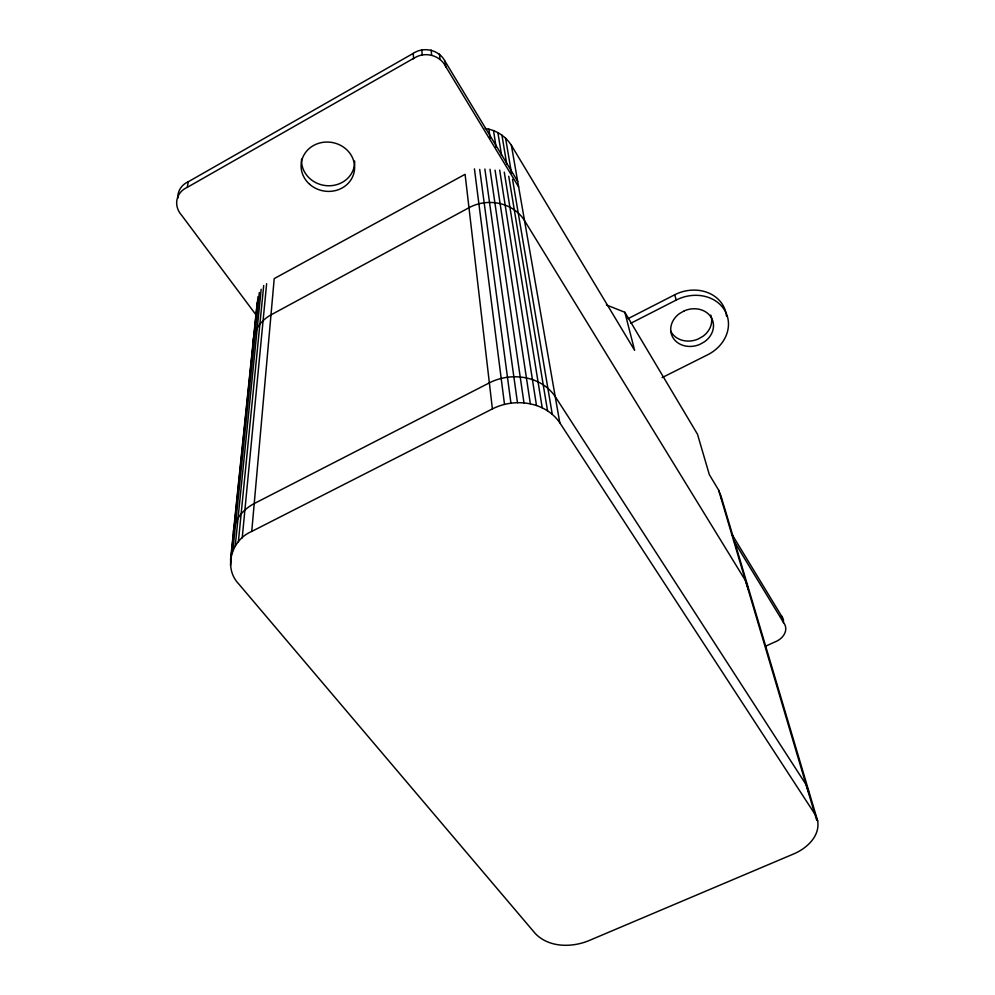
<?xml version="1.0" encoding="UTF-8"?>
<svg xmlns="http://www.w3.org/2000/svg" width="995" height="995" viewBox="0 0 995 995"><rect width="100%" height="100%" fill="white"/><g stroke="black" fill="none" stroke-linecap="round" stroke-linejoin="round"><path stroke-width="1.49" d="M251.747 531.429L274.21 278.612L465.088 174.312L492.388 408.908L251.747 531.429C231.686 539.775 222.967 567.461 238.713 583.941L535.273 933.521C548.817 947.638 571.329 947.7 588.443 940.835L793.587 853.971C806.497 848.598 820.29 836.223 817.641 820.825L734.845 542.511M242.22 537.872L266.635 283.687M238.377 541.79L263.7 285.54M235.23 546.081L261.175 289.284M231.263 555.459L258.016 296.672M230.554 565.347L231.325 557.909M231.785 553.444L232.395 547.486M232.855 543.021L233.315 538.556M233.788 534.004L234.26 529.39M234.895 523.258L235.367 518.656M235.84 514.042L236.325 509.44M236.798 504.838L237.27 500.236M237.743 495.622L238.377 489.49M238.85 484.888L239.322 480.274M239.807 475.672L240.28 471.07M240.753 466.468L241.225 461.854M241.698 457.252L242.332 451.108M242.805 446.506L243.29 441.904M243.763 437.303L244.235 432.701M244.708 428.086L245.342 421.955M245.666 418.883L246.287 412.738M246.772 408.137L247.245 403.535M247.718 398.92L248.19 394.318M248.663 389.717L249.297 383.572M249.77 378.971L250.255 374.369M250.566 371.297L251.2 365.153M251.673 360.551L252.307 354.419M252.63 351.347L253.252 345.203M253.576 342.143L254.21 336.012M254.683 331.422L255.155 326.82M255.628 322.231L256.262 316.099M256.573 313.039L257.046 308.438M232.855 550.67L259.322 292.48M230.492 560.384L257.207 302.53M253.252 340.725C254.011 329.631 261.474 320.129 270.988 314.868L468.968 207.731C487.301 197.57 513.171 202.234 524.514 220.567L745.479 580.607L748.414 589.475M233.427 532.163C234.285 519.552 243.402 509.229 254.222 503.557L489.353 382.864C510.895 371.732 541.093 375.637 555.235 396.619L806.049 784.557L809.159 793.886M256.001 314.855L181.724 215.38A20.771 18.345 17.1 0 1 187.222 187.383L188.316 181.737L413.248 53.382C423.833 46.218 439.23 49.812 445.076 61.317L517.674 181.364M413.112 58.916C423.46 50.944 439.703 54.613 445.611 66.354L518.644 186.923M187.222 187.383L413.584 58.382L413.248 53.382M628.032 318.686L674.647 294.806A36.753 31.318 -19.2 0 1 726.487 316.199M630.78 323.288L676.264 300.03A36.952 31.405 -19.1 0 1 724.932 310.714A36.952 31.405 -19.1 0 1 707.594 354.817L662.098 377.615M765.839 646.091L774.321 642.223A16.815 12.599 -15 0 0 783.6 622.683L781.423 615.83L731.549 533.693M492.388 408.908C514.39 397.639 545.21 401.408 559.787 422.763L814.768 813.922L817.641 820.825M485.262 128.542C495.958 129.885 505.647 136.215 511.393 145.332L634.623 350.352L624.848 312.281L606.415 304.955M733.539 540.372L783.6 622.683M733.514 538.046L721.114 496.393L718.601 490.062L709.336 474.652L697.495 434.243L624.848 312.281M674.647 294.806L676.264 300.03M718.601 490.062L814.768 813.922M815.415 815.701L816.733 820.116M445.76 67.038L445.076 61.317M511.393 145.332L559.787 422.763M505.584 138.131L511.517 173.254M512.549 179.361L552.262 414.256M501.94 135.133L506.729 164.088M508.743 176.277L547.524 410.736M497.898 132.609L501.579 155.431M504.266 172.16L542.225 407.788M493.52 130.619L496.132 147.322M499.689 170.108L536.467 405.462M488.881 129.176L490.249 138.28M495.062 170.145L530.347 403.821M490.013 169.274L523.979 402.875M484.863 169.038L517.462 402.664M721.114 496.393L721.425 498.644M479.702 169.411L510.933 403.174M474.428 168.889L504.502 404.393M439.454 54.165L439.964 59.165M431.158 50.036L431.606 55.023M421.793 49.75L422.191 54.737M710.791 315.067A21.616 18.42 -19.2 0 1 702.88 336.36L698.017 339.096A21.616 18.42 -19.2 0 1 670.593 330.875M781.423 615.83A16.728 12.574 -15.1 0 1 783.55 620.979M354.655 161.09A26.654 24.502 10.2 0 1 327.828 185.754A26.654 24.502 10.2 0 1 301.535 159.175M177.844 198.142A20.634 18.258 17.4 0 1 188.316 181.737M684.373 310.788L679.436 313.599A21.728 18.47 -19.1 0 0 673.304 338.225A21.728 18.47 -19.1 0 0 699.734 344.444L704.622 341.695A21.728 18.47 -19.1 0 0 710.915 316.995A21.728 18.47 -19.1 0 0 684.373 310.788M309.607 184.262A26.815 24.601 9.9 0 0 353.934 172.981A26.815 24.601 9.9 0 0 320.054 142.919A26.815 24.601 9.9 0 0 309.607 184.262"/></g></svg>
